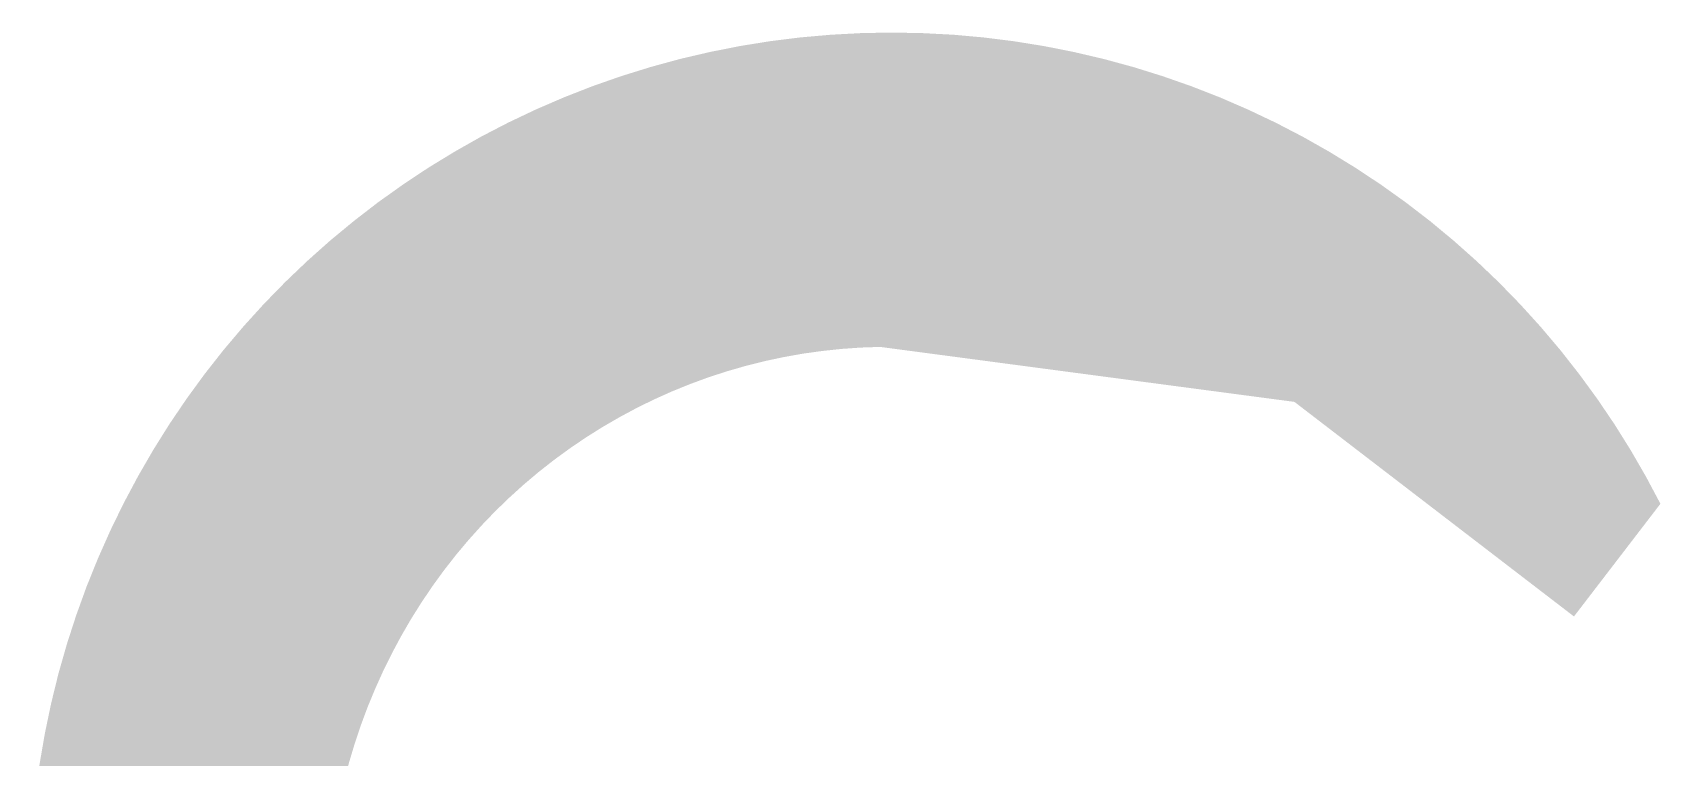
# Model space of a CAD drawing. Header units: metres. Extents: x 0 to 309, y -1 to 229.
# Drawn here: x 221.03 to 250.84, y 215.58 to 228.85 of the extents above; entities that cross this region are included whole.
import ezdxf

# ---------------------------------------------------------------- set-up
doc = ezdxf.new("R2010")
doc.units = ezdxf.units.M
doc.layers.get('0').update_dxf_attribs({"linetype": 'CONTINUOUS'})
doc.layers.add('G-ANNO', color=1, linetype='CONTINUOUS')

# ---------------------------------------------------------------- blocks, each defined once
blk = doc.blocks.new('*U349')
at = {"color": 34}
for points in [[(268.371, 235.468), (262.174, 231.359), (268.926, 235.537), (262.588, 231.65)], [(268.926, 235.537), (262.588, 231.65), (269.484, 235.586), (263.013, 231.926)], [(269.484, 235.586), (263.013, 231.926), (270.043, 235.616), (263.447, 232.187)], [(270.043, 235.616), (263.447, 232.187), (270.603, 235.626), (263.889, 232.432)], [(270.603, 235.626), (263.889, 232.432), (271.163, 235.615), (264.34, 232.661)], [(271.163, 235.615), (264.34, 232.661), (271.723, 235.586), (264.799, 232.875)], [(271.723, 235.586), (264.799, 232.875), (272.28, 235.536), (265.266, 233.072)], [(272.28, 235.536), (265.266, 233.072), (272.836, 235.466), (265.738, 233.252)], [(269.808, 233.301), (268.371, 235.468), (270.286, 233.321), (268.926, 235.537)], [(270.286, 233.321), (268.926, 235.537), (270.764, 233.323), (269.484, 235.586)], [(270.764, 233.323), (269.484, 235.586), (271.243, 233.309), (270.043, 235.616)], [(271.243, 233.309), (270.043, 235.616), (271.72, 233.278), (270.603, 235.626)], [(271.72, 233.278), (270.603, 235.626), (272.196, 233.23), (271.163, 235.615)], [(272.196, 233.23), (271.163, 235.615), (272.671, 233.164), (271.723, 235.586)], [(272.671, 233.164), (271.723, 235.586), (273.142, 233.083), (272.28, 235.536)], [(273.142, 233.083), (272.28, 235.536), (273.61, 232.984), (272.836, 235.466)], [(272.836, 235.466), (265.738, 233.252), (273.389, 235.377), (266.217, 233.415)], [(273.389, 235.377), (266.217, 233.415), (273.938, 235.268), (266.702, 233.562)], [(273.938, 235.268), (266.702, 233.562), (274.484, 235.14), (267.191, 233.691)], [(273.61, 232.984), (272.836, 235.466), (274.075, 232.869), (273.389, 235.377)], [(274.075, 232.869), (273.389, 235.377), (274.535, 232.738), (273.938, 235.268)], [(274.535, 232.738), (273.938, 235.268), (274.99, 232.59), (274.484, 235.14)], [(274.484, 235.14), (267.191, 233.691), (275.024, 234.993), (267.685, 233.803)], [(275.024, 234.993), (267.685, 233.803), (275.559, 234.826), (268.182, 233.897)], [(274.99, 232.59), (274.484, 235.14), (275.44, 232.426), (275.024, 234.993)], [(275.44, 232.426), (275.024, 234.993), (275.884, 232.246), (275.559, 234.826)], [(275.559, 234.826), (268.182, 233.897), (276.087, 234.641), (268.682, 233.973)], [(276.087, 234.641), (268.682, 233.973), (276.609, 234.437), (269.185, 234.032)], [(275.884, 232.246), (275.559, 234.826), (276.321, 232.051), (276.087, 234.641)], [(276.321, 232.051), (276.087, 234.641), (276.75, 231.841), (276.609, 234.437)], [(276.609, 234.437), (269.185, 234.032), (277.123, 234.214), (269.689, 234.073)], [(276.75, 231.841), (276.609, 234.437), (277.172, 231.615), (277.123, 234.214)], [(267.675, 233.917), (261.154, 228.31), (268.175, 234.011), (261.463, 228.634)], [(268.175, 234.011), (261.463, 228.634), (268.679, 234.087), (261.783, 228.948)], [(268.679, 234.087), (261.783, 228.948), (269.184, 234.146), (262.114, 229.25)], [(269.184, 234.146), (262.114, 229.25), (269.692, 234.187), (262.455, 229.54)], [(269.692, 234.187), (262.455, 229.54), (270.201, 234.21), (262.806, 229.818)], [(270.201, 234.21), (262.806, 229.818), (270.71, 234.214), (263.167, 230.084)], [(270.71, 234.214), (263.167, 230.084), (271.219, 234.201), (263.536, 230.337)], [(271.219, 234.201), (263.536, 230.337), (271.728, 234.17), (263.914, 230.577)], [(271.728, 234.17), (263.914, 230.577), (272.235, 234.121), (264.3, 230.804)], [(272.235, 234.121), (264.3, 230.804), (272.74, 234.053), (264.694, 231.017)], [(272.74, 234.053), (264.694, 231.017), (273.242, 233.968), (265.095, 231.216)], [(269.37, 231.945), (267.675, 233.917), (269.801, 231.982), (268.175, 234.011)], [(269.801, 231.982), (268.175, 234.011), (270.232, 232.003), (268.679, 234.087)], [(270.232, 232.003), (268.679, 234.087), (270.665, 232.009), (269.184, 234.146)], [(268.682, 233.973), (268.916, 231.384), (269.185, 234.032), (269.326, 231.436)], [(270.665, 232.009), (269.184, 234.146), (271.097, 231.999), (269.692, 234.187)], [(269.185, 234.032), (269.326, 231.436), (269.689, 234.073), (269.739, 231.474)], [(277.123, 234.214), (269.689, 234.073), (277.629, 233.974), (270.195, 234.096)], [(269.689, 234.073), (269.739, 231.474), (270.195, 234.096), (270.152, 231.496)], [(271.097, 231.999), (269.692, 234.187), (271.528, 231.974), (270.201, 234.21)], [(270.195, 234.096), (270.152, 231.496), (270.701, 234.101), (270.566, 231.505)], [(277.629, 233.974), (270.195, 234.096), (278.126, 233.716), (270.701, 234.101)], [(271.528, 231.974), (270.201, 234.21), (271.959, 231.934), (270.71, 234.214)], [(270.701, 234.101), (270.566, 231.505), (271.207, 234.088), (270.98, 231.498)], [(278.126, 233.716), (270.701, 234.101), (278.613, 233.44), (271.207, 234.088)], [(271.959, 231.934), (270.71, 234.214), (272.388, 231.878), (271.219, 234.201)], [(271.207, 234.088), (270.98, 231.498), (271.712, 234.058), (271.393, 231.477)], [(278.613, 233.44), (271.207, 234.088), (279.091, 233.147), (271.712, 234.058)], [(272.388, 231.878), (271.219, 234.201), (272.814, 231.807), (271.728, 234.17)], [(271.712, 234.058), (271.393, 231.477), (272.215, 234.009), (271.806, 231.442)], [(279.091, 233.147), (271.712, 234.058), (279.557, 232.838), (272.215, 234.009)], [(272.814, 231.807), (271.728, 234.17), (273.238, 231.722), (272.235, 234.121)], [(272.215, 234.009), (271.806, 231.442), (272.717, 233.943), (272.217, 231.391)], [(279.557, 232.838), (272.215, 234.009), (280.013, 232.512), (272.717, 233.943)], [(273.238, 231.722), (272.235, 234.121), (273.658, 231.621), (272.74, 234.053)], [(273.658, 231.621), (272.74, 234.053), (274.074, 231.505), (273.242, 233.968)], [(277.172, 231.615), (277.123, 234.214), (277.586, 231.374), (277.629, 233.974)], [(266.686, 233.675), (260.569, 227.63), (267.178, 233.805), (260.856, 227.975)], [(267.178, 233.805), (260.856, 227.975), (267.675, 233.917), (261.154, 228.31)], [(273.242, 233.968), (265.095, 231.216), (273.741, 233.866), (265.502, 231.401)], [(273.741, 233.866), (265.502, 231.401), (274.236, 233.745), (265.916, 231.571)], [(274.236, 233.745), (265.916, 231.571), (274.727, 233.607), (266.335, 231.727)], [(268.513, 231.826), (266.686, 233.675), (268.941, 231.893), (267.178, 233.805)], [(266.702, 233.562), (267.299, 231.031), (267.191, 233.691), (267.698, 231.141)], [(268.941, 231.893), (267.178, 233.805), (269.37, 231.945), (267.675, 233.917)], [(267.191, 233.691), (267.698, 231.141), (267.685, 233.803), (268.101, 231.236)], [(267.685, 233.803), (268.101, 231.236), (268.182, 233.897), (268.507, 231.317)], [(268.182, 233.897), (268.507, 231.317), (268.682, 233.973), (268.916, 231.384)], [(272.717, 233.943), (272.217, 231.391), (273.216, 233.858), (272.625, 231.326)], [(273.216, 233.858), (272.625, 231.326), (273.712, 233.757), (273.032, 231.247)], [(280.013, 232.512), (272.717, 233.943), (280.457, 232.17), (273.216, 233.858)], [(273.712, 233.757), (273.032, 231.247), (274.203, 233.637), (273.435, 231.153)], [(280.457, 232.17), (273.216, 233.858), (280.888, 231.812), (273.712, 233.757)], [(274.074, 231.505), (273.242, 233.968), (274.487, 231.375), (273.741, 233.866)], [(280.888, 231.812), (273.712, 233.757), (281.306, 231.44), (274.203, 233.637)], [(274.487, 231.375), (273.741, 233.866), (274.894, 231.23), (274.236, 233.745)], [(274.894, 231.23), (274.236, 233.745), (275.295, 231.07), (274.727, 233.607)], [(277.586, 231.374), (277.629, 233.974), (277.991, 231.119), (278.126, 233.716)], [(277.991, 231.119), (278.126, 233.716), (278.386, 230.85), (278.613, 233.44)], [(265.716, 233.365), (260.033, 226.91), (266.198, 233.529), (260.295, 227.275)], [(266.198, 233.529), (260.295, 227.275), (266.686, 233.675), (260.569, 227.63)], [(267.668, 231.647), (265.716, 233.365), (268.089, 231.744), (266.198, 233.529)], [(265.738, 233.252), (266.513, 230.77), (266.217, 233.415), (266.903, 230.908)], [(268.089, 231.744), (266.198, 233.529), (268.513, 231.826), (266.686, 233.675)], [(266.217, 233.415), (266.903, 230.908), (266.702, 233.562), (267.299, 231.031)], [(274.727, 233.607), (266.335, 231.727), (275.212, 233.452), (266.76, 231.868)], [(275.212, 233.452), (266.76, 231.868), (275.692, 233.28), (267.189, 231.994)], [(274.203, 233.637), (273.435, 231.153), (274.691, 233.501), (273.835, 231.046)], [(274.691, 233.501), (273.835, 231.046), (275.173, 233.347), (274.23, 230.924)], [(281.306, 231.44), (274.203, 233.637), (281.711, 231.053), (274.691, 233.501)], [(281.711, 231.053), (274.691, 233.501), (282.102, 230.651), (275.173, 233.347)], [(275.295, 231.07), (274.727, 233.607), (275.691, 230.897), (275.212, 233.452)], [(275.691, 230.897), (275.212, 233.452), (276.081, 230.709), (275.692, 233.28)], [(278.386, 230.85), (278.613, 233.44), (278.772, 230.567), (279.091, 233.147)], [(264.771, 232.987), (259.547, 226.156), (265.241, 233.184), (259.784, 226.537)], [(265.241, 233.184), (259.784, 226.537), (265.716, 233.365), (260.033, 226.91)], [(263.611, 229.192), (269.808, 233.301), (263.948, 229.434), (270.286, 233.321)], [(263.948, 229.434), (270.286, 233.321), (264.293, 229.663), (270.764, 233.323)], [(264.293, 229.663), (270.764, 233.323), (264.646, 229.88), (271.243, 233.309)], [(264.646, 229.88), (271.243, 233.309), (265.006, 230.084), (271.72, 233.278)], [(266.837, 231.408), (264.771, 232.987), (267.25, 231.535), (265.241, 233.184)], [(265.006, 230.084), (271.72, 233.278), (265.373, 230.275), (272.196, 233.23)], [(267.25, 231.535), (265.241, 233.184), (267.668, 231.647), (265.716, 233.365)], [(265.266, 233.072), (266.127, 230.619), (265.738, 233.252), (266.513, 230.77)], [(265.373, 230.275), (272.196, 233.23), (265.747, 230.454), (272.671, 233.164)], [(265.747, 230.454), (272.671, 233.164), (266.127, 230.619), (273.142, 233.083)], [(275.692, 233.28), (267.189, 231.994), (276.165, 233.091), (267.622, 232.105)], [(276.165, 233.091), (267.622, 232.105), (276.632, 232.885), (268.059, 232.201)], [(275.173, 233.347), (274.23, 230.924), (275.649, 233.176), (274.621, 230.788)], [(275.649, 233.176), (274.621, 230.788), (276.119, 232.988), (275.007, 230.638)], [(282.102, 230.651), (275.173, 233.347), (282.478, 230.237), (275.649, 233.176)], [(282.478, 230.237), (275.649, 233.176), (282.84, 229.809), (276.119, 232.988)], [(276.081, 230.709), (275.692, 233.28), (276.463, 230.508), (276.165, 233.091)], [(276.463, 230.508), (276.165, 233.091), (276.838, 230.293), (276.632, 232.885)], [(278.772, 230.567), (279.091, 233.147), (279.148, 230.27), (279.557, 232.838)], [(264.31, 232.773), (259.324, 225.766), (264.771, 232.987), (259.547, 226.156)], [(266.428, 231.266), (264.31, 232.773), (266.837, 231.408), (264.771, 232.987)], [(264.34, 232.661), (265.373, 230.275), (264.799, 232.875), (265.747, 230.454)], [(264.799, 232.875), (265.747, 230.454), (265.266, 233.072), (266.127, 230.619)], [(266.127, 230.619), (273.142, 233.083), (266.513, 230.77), (273.61, 232.984)], [(266.513, 230.77), (273.61, 232.984), (266.903, 230.908), (274.075, 232.869)], [(266.903, 230.908), (274.075, 232.869), (267.299, 231.031), (274.535, 232.738)], [(276.632, 232.885), (268.059, 232.201), (277.09, 232.663), (268.499, 232.281)], [(276.119, 232.988), (275.007, 230.638), (276.582, 232.784), (275.387, 230.475)], [(282.84, 229.809), (276.119, 232.988), (283.186, 229.368), (276.582, 232.784)], [(276.838, 230.293), (276.632, 232.885), (277.206, 230.066), (277.09, 232.663)], [(279.148, 230.27), (279.557, 232.838), (279.513, 229.96), (280.013, 232.512)], [(263.41, 232.298), (258.918, 224.965), (263.856, 232.543), (259.114, 225.369)], [(263.856, 232.543), (259.114, 225.369), (264.31, 232.773), (259.324, 225.766)], [(265.627, 230.94), (263.41, 232.298), (266.025, 231.11), (263.856, 232.543)], [(266.025, 231.11), (263.856, 232.543), (266.428, 231.266), (264.31, 232.773)], [(263.889, 232.432), (265.006, 230.084), (264.34, 232.661), (265.373, 230.275)], [(267.299, 231.031), (274.535, 232.738), (267.698, 231.141), (274.99, 232.59)], [(267.698, 231.141), (274.99, 232.59), (268.101, 231.236), (275.44, 232.426)], [(277.09, 232.663), (268.499, 232.281), (277.541, 232.425), (268.941, 232.346)], [(276.582, 232.784), (275.387, 230.475), (277.037, 232.564), (275.762, 230.298)], [(277.037, 232.564), (275.762, 230.298), (277.485, 232.327), (276.129, 230.108)], [(283.186, 229.368), (276.582, 232.784), (283.516, 228.916), (277.037, 232.564)], [(283.516, 228.916), (277.037, 232.564), (283.83, 228.452), (277.485, 232.327)], [(277.206, 230.066), (277.09, 232.663), (277.565, 229.825), (277.541, 232.425)], [(279.513, 229.96), (280.013, 232.512), (279.866, 229.638), (280.457, 232.17)], [(262.974, 232.037), (258.735, 224.554), (263.41, 232.298), (258.918, 224.965)], [(265.236, 230.755), (262.974, 232.037), (265.627, 230.94), (263.41, 232.298)], [(263.447, 232.187), (264.646, 229.88), (263.889, 232.432), (265.006, 230.084)], [(267.622, 232.105), (267.92, 229.522), (268.059, 232.201), (268.266, 229.609)], [(268.059, 232.201), (268.266, 229.609), (268.499, 232.281), (268.614, 229.683)], [(268.101, 231.236), (275.44, 232.426), (268.507, 231.317), (275.884, 232.246)], [(268.499, 232.281), (268.614, 229.683), (268.941, 232.346), (268.965, 229.746)], [(268.507, 231.317), (275.884, 232.246), (268.916, 231.384), (276.321, 232.051)], [(277.541, 232.425), (268.941, 232.346), (277.983, 232.171), (269.386, 232.395)], [(268.941, 232.346), (268.965, 229.746), (269.386, 232.395), (269.318, 229.795)], [(269.386, 232.395), (269.318, 229.795), (269.831, 232.428), (269.672, 229.833)], [(277.983, 232.171), (269.386, 232.395), (278.415, 231.901), (269.831, 232.428)], [(269.831, 232.428), (269.672, 229.833), (270.278, 232.446), (270.027, 229.858)], [(278.415, 231.901), (269.831, 232.428), (278.838, 231.616), (270.278, 232.446)], [(270.278, 232.446), (270.027, 229.858), (270.725, 232.447), (270.383, 229.87)], [(278.838, 231.616), (270.278, 232.446), (279.25, 231.317), (270.725, 232.447)], [(277.485, 232.327), (276.129, 230.108), (277.923, 232.075), (276.49, 229.905)], [(283.83, 228.452), (277.485, 232.327), (284.127, 227.977), (277.923, 232.075)], [(277.565, 229.825), (277.541, 232.425), (277.915, 229.571), (277.983, 232.171)], [(262.547, 231.76), (258.567, 224.137), (262.974, 232.037), (258.735, 224.554)], [(264.852, 230.557), (262.547, 231.76), (265.236, 230.755), (262.974, 232.037)], [(262.588, 231.65), (263.948, 229.434), (263.013, 231.926), (264.293, 229.663)], [(262.618, 226.063), (268.941, 231.893), (262.849, 226.338), (269.37, 231.945)], [(262.849, 226.338), (269.37, 231.945), (263.089, 226.605), (269.801, 231.982)], [(263.013, 231.926), (264.293, 229.663), (263.447, 232.187), (264.646, 229.88)], [(263.089, 226.605), (269.801, 231.982), (263.337, 226.863), (270.232, 232.003)], [(263.337, 226.863), (270.232, 232.003), (263.595, 227.112), (270.665, 232.009)], [(263.595, 227.112), (270.665, 232.009), (263.86, 227.352), (271.097, 231.999)], [(263.86, 227.352), (271.097, 231.999), (264.134, 227.583), (271.528, 231.974)], [(264.134, 227.583), (271.528, 231.974), (264.416, 227.804), (271.959, 231.934)], [(264.416, 227.804), (271.959, 231.934), (264.704, 228.014), (272.388, 231.878)], [(266.76, 231.868), (267.238, 229.313), (267.189, 231.994), (267.577, 229.423)], [(267.189, 231.994), (267.577, 229.423), (267.622, 232.105), (267.92, 229.522)], [(268.916, 231.384), (276.321, 232.051), (269.326, 231.436), (276.75, 231.841)], [(277.923, 232.075), (276.49, 229.905), (278.353, 231.807), (276.844, 229.69)], [(277.915, 229.571), (277.983, 232.171), (278.256, 229.306), (278.415, 231.901)], [(284.127, 227.977), (277.923, 232.075), (284.407, 227.492), (278.353, 231.807)], [(278.256, 229.306), (278.415, 231.901), (278.587, 229.028), (278.838, 231.616)], [(279.866, 229.638), (280.457, 232.17), (280.208, 229.303), (280.888, 231.812)], [(261.793, 224.887), (267.25, 231.535), (261.985, 225.192), (267.668, 231.647)], [(261.985, 225.192), (267.668, 231.647), (262.186, 225.49), (268.089, 231.744)], [(262.174, 231.359), (263.611, 229.192), (262.588, 231.65), (263.948, 229.434)], [(262.186, 225.49), (268.089, 231.744), (262.397, 225.78), (268.513, 231.826)], [(262.397, 225.78), (268.513, 231.826), (262.618, 226.063), (268.941, 231.893)], [(264.704, 228.014), (272.388, 231.878), (265, 228.215), (272.814, 231.807)], [(265, 228.215), (272.814, 231.807), (265.303, 228.405), (273.238, 231.722)], [(265.303, 228.405), (273.238, 231.722), (265.612, 228.584), (273.658, 231.621)], [(265.612, 228.584), (273.658, 231.621), (265.927, 228.753), (274.074, 231.505)], [(265.916, 231.571), (266.573, 229.056), (266.335, 231.727), (266.904, 229.19)], [(266.335, 231.727), (266.904, 229.19), (266.76, 231.868), (267.238, 229.313)], [(269.326, 231.436), (276.75, 231.841), (269.739, 231.474), (277.172, 231.615)], [(269.739, 231.474), (277.172, 231.615), (270.152, 231.496), (277.586, 231.374)], [(278.353, 231.807), (276.844, 229.69), (278.772, 231.525), (277.189, 229.462)], [(284.407, 227.492), (278.353, 231.807), (284.67, 226.998), (278.772, 231.525)], [(278.587, 229.028), (278.838, 231.616), (278.908, 228.739), (279.25, 231.317)], [(280.208, 229.303), (280.888, 231.812), (280.538, 228.956), (281.306, 231.44)], [(261.443, 224.259), (266.428, 231.266), (261.613, 224.576), (266.837, 231.408)], [(261.613, 224.576), (266.837, 231.408), (261.793, 224.887), (267.25, 231.535)], [(265.095, 231.216), (265.927, 228.753), (265.502, 231.401), (266.247, 228.91)], [(265.502, 231.401), (266.247, 228.91), (265.916, 231.571), (266.573, 229.056)], [(265.927, 228.753), (274.074, 231.505), (266.247, 228.91), (274.487, 231.375)], [(266.247, 228.91), (274.487, 231.375), (266.573, 229.056), (274.894, 231.23)], [(270.152, 231.496), (277.586, 231.374), (270.566, 231.505), (277.991, 231.119)], [(270.566, 231.505), (277.991, 231.119), (270.98, 231.498), (278.386, 230.85)], [(270.98, 231.498), (278.386, 230.85), (271.393, 231.477), (278.772, 230.567)], [(271.393, 231.477), (278.772, 230.567), (271.806, 231.442), (279.148, 230.27)], [(271.806, 231.442), (279.148, 230.27), (272.217, 231.391), (279.513, 229.96)], [(272.217, 231.391), (279.513, 229.96), (272.625, 231.326), (279.866, 229.638)], [(272.625, 231.326), (279.866, 229.638), (273.032, 231.247), (280.208, 229.303)], [(280.538, 228.956), (281.306, 231.44), (280.855, 228.598), (281.711, 231.053)], [(261.135, 223.606), (265.627, 230.94), (261.283, 223.935), (266.025, 231.11)], [(261.283, 223.935), (266.025, 231.11), (261.443, 224.259), (266.428, 231.266)], [(264.3, 230.804), (265.303, 228.405), (264.694, 231.017), (265.612, 228.584)], [(264.694, 231.017), (265.612, 228.584), (265.095, 231.216), (265.927, 228.753)], [(266.573, 229.056), (274.894, 231.23), (266.904, 229.19), (275.295, 231.07)], [(266.904, 229.19), (275.295, 231.07), (267.238, 229.313), (275.691, 230.897)], [(273.032, 231.247), (280.208, 229.303), (273.435, 231.153), (280.538, 228.956)], [(273.435, 231.153), (280.538, 228.956), (273.835, 231.046), (280.855, 228.598)], [(273.835, 231.046), (280.855, 228.598), (274.23, 230.924), (281.159, 228.228)], [(280.855, 228.598), (281.711, 231.053), (281.159, 228.228), (282.102, 230.651)], [(260.871, 222.933), (264.852, 230.557), (260.997, 223.272), (265.236, 230.755)], [(260.997, 223.272), (265.236, 230.755), (261.135, 223.606), (265.627, 230.94)], [(263.914, 230.577), (265, 228.215), (264.3, 230.804), (265.303, 228.405)], [(267.238, 229.313), (275.691, 230.897), (267.577, 229.423), (276.081, 230.709)], [(267.577, 229.423), (276.081, 230.709), (267.92, 229.522), (276.463, 230.508)], [(274.23, 230.924), (281.159, 228.228), (274.621, 230.788), (281.45, 227.848)], [(274.621, 230.788), (281.45, 227.848), (275.007, 230.638), (281.728, 227.458)], [(263.536, 230.337), (264.704, 228.014), (263.914, 230.577), (265, 228.215)], [(267.92, 229.522), (276.463, 230.508), (268.266, 229.609), (276.838, 230.293)], [(275.007, 230.638), (281.728, 227.458), (275.387, 230.475), (281.991, 227.059)], [(275.387, 230.475), (281.991, 227.059), (275.762, 230.298), (282.24, 226.65)], [(281.159, 228.228), (282.102, 230.651), (281.45, 227.848), (282.478, 230.237)], [(263.167, 230.084), (264.416, 227.804), (263.536, 230.337), (264.704, 228.014)], [(268.266, 229.609), (276.838, 230.293), (268.614, 229.683), (277.206, 230.066)], [(275.762, 230.298), (282.24, 226.65), (276.129, 230.108), (282.475, 226.233)], [(281.45, 227.848), (282.478, 230.237), (281.728, 227.458), (282.84, 229.809)], [(262.455, 229.54), (263.86, 227.352), (262.806, 229.818), (264.134, 227.583)], [(262.806, 229.818), (264.134, 227.583), (263.167, 230.084), (264.416, 227.804)], [(268.614, 229.683), (277.206, 230.066), (268.965, 229.746), (277.565, 229.825)], [(268.965, 229.746), (277.565, 229.825), (269.318, 229.795), (277.915, 229.571)], [(269.318, 229.795), (277.915, 229.571), (269.672, 229.833), (278.256, 229.306)], [(269.672, 229.833), (278.256, 229.306), (270.027, 229.858), (278.587, 229.028)], [(270.027, 229.858), (278.587, 229.028), (270.383, 229.87), (278.908, 228.739)], [(276.129, 230.108), (282.475, 226.233), (276.49, 229.905), (282.694, 225.808)], [(276.49, 229.905), (282.694, 225.808), (276.844, 229.69), (282.898, 225.375)], [(262.114, 229.25), (263.595, 227.112), (262.455, 229.54), (263.86, 227.352)], [(276.844, 229.69), (282.898, 225.375), (277.189, 229.462), (283.087, 224.935)], [(281.728, 227.458), (282.84, 229.809), (281.991, 227.059), (283.186, 229.368)], [(261.783, 228.948), (263.337, 226.863), (262.114, 229.25), (263.595, 227.112)], [(281.991, 227.059), (283.186, 229.368), (282.24, 226.65), (283.516, 228.916)], [(261.463, 228.634), (263.089, 226.605), (261.783, 228.948), (263.337, 226.863)], [(261.154, 228.31), (262.849, 226.338), (261.463, 228.634), (263.089, 226.605)], [(282.24, 226.65), (283.516, 228.916), (282.475, 226.233), (283.83, 228.452)], [(282.475, 226.233), (283.83, 228.452), (282.694, 225.808), (284.127, 227.977)], [(260.856, 227.975), (262.618, 226.063), (261.154, 228.31), (262.849, 226.338)], [(260.569, 227.63), (262.397, 225.78), (260.856, 227.975), (262.618, 226.063)], [(282.694, 225.808), (284.127, 227.977), (282.898, 225.375), (284.407, 227.492)], [(260.295, 227.275), (262.186, 225.49), (260.569, 227.63), (262.397, 225.78)], [(282.898, 225.375), (284.407, 227.492), (283.087, 224.935), (284.67, 226.998)], [(260.033, 226.91), (261.985, 225.192), (260.295, 227.275), (262.186, 225.49)], [(259.784, 226.537), (261.793, 224.887), (260.033, 226.91), (261.985, 225.192)], [(259.547, 226.156), (261.613, 224.576), (259.784, 226.537), (261.793, 224.887)], [(259.324, 225.766), (261.443, 224.259), (259.547, 226.156), (261.613, 224.576)], [(259.114, 225.369), (261.283, 223.935), (259.324, 225.766), (261.443, 224.259)], [(258.918, 224.965), (261.135, 223.606), (259.114, 225.369), (261.283, 223.935)], [(258.735, 224.554), (260.997, 223.272), (258.918, 224.965), (261.135, 223.606)], [(258.567, 224.137), (260.871, 222.933), (258.735, 224.554), (260.997, 223.272)]]:
    blk.add_solid(points, dxfattribs=at)
blk = doc.blocks.new('*U346')
at = {"color": 34}
for points in [[(266.722, 235.143), (260.995, 230.401), (267.268, 235.27), (261.377, 230.734)], [(267.268, 235.27), (261.377, 230.734), (267.817, 235.379), (261.77, 231.054)], [(267.817, 235.379), (261.77, 231.054), (268.371, 235.468), (262.174, 231.359)], [(268.38, 233.14), (266.722, 235.143), (268.854, 233.21), (267.268, 235.27)], [(268.854, 233.21), (267.268, 235.27), (269.33, 233.264), (267.817, 235.379)], [(269.33, 233.264), (267.817, 235.379), (269.808, 233.301), (268.371, 235.468)], [(265.646, 234.829), (260.269, 229.695), (266.181, 234.995), (260.626, 230.054)], [(266.181, 234.995), (260.626, 230.054), (266.722, 235.143), (260.995, 230.401)], [(267.442, 232.949), (265.646, 234.829), (267.909, 233.053), (266.181, 234.995)], [(267.909, 233.053), (266.181, 234.995), (268.38, 233.14), (266.722, 235.143)], [(264.595, 234.44), (259.593, 228.939), (265.117, 234.644), (259.924, 229.323)], [(265.117, 234.644), (259.924, 229.323), (265.646, 234.829), (260.269, 229.695)], [(266.519, 232.691), (264.595, 234.44), (266.978, 232.828), (265.117, 234.644)], [(266.978, 232.828), (265.117, 234.644), (267.442, 232.949), (265.646, 234.829)], [(264.081, 234.218), (259.276, 228.544), (264.595, 234.44), (259.593, 228.939)], [(266.065, 232.538), (264.081, 234.218), (266.519, 232.691), (264.595, 234.44)], [(263.575, 233.978), (258.973, 228.138), (264.081, 234.218), (259.276, 228.544)], [(265.617, 232.369), (263.575, 233.978), (266.065, 232.538), (264.081, 234.218)], [(262.59, 233.444), (258.411, 227.295), (263.077, 233.72), (258.685, 227.721)], [(263.077, 233.72), (258.685, 227.721), (263.575, 233.978), (258.973, 228.138)], [(264.74, 231.983), (262.59, 233.444), (265.175, 232.184), (263.077, 233.72)], [(265.175, 232.184), (263.077, 233.72), (265.617, 232.369), (263.575, 233.978)], [(262.112, 233.152), (258.152, 226.859), (262.59, 233.444), (258.411, 227.295)], [(264.313, 231.767), (262.112, 233.152), (264.74, 231.983), (262.59, 233.444)], [(261.645, 232.842), (257.909, 226.414), (262.112, 233.152), (258.152, 226.859)], [(263.893, 231.536), (261.645, 232.842), (264.313, 231.767), (262.112, 233.152)], [(262.354, 228.112), (267.909, 233.053), (262.653, 228.398), (268.38, 233.14)], [(262.653, 228.398), (268.38, 233.14), (262.963, 228.674), (268.854, 233.21)], [(262.963, 228.674), (268.854, 233.21), (263.282, 228.939), (269.33, 233.264)], [(263.282, 228.939), (269.33, 233.264), (263.611, 229.192), (269.808, 233.301)], [(261.189, 232.517), (257.682, 225.961), (261.645, 232.842), (257.909, 226.414)], [(263.482, 231.29), (261.189, 232.517), (263.893, 231.536), (261.645, 232.842)], [(261.517, 227.19), (266.519, 232.691), (261.785, 227.507), (266.978, 232.828)], [(261.785, 227.507), (266.978, 232.828), (262.064, 227.814), (267.442, 232.949)], [(262.064, 227.814), (267.442, 232.949), (262.354, 228.112), (267.909, 233.053)], [(260.746, 232.175), (257.471, 225.5), (261.189, 232.517), (257.682, 225.961)], [(263.08, 231.03), (260.746, 232.175), (263.482, 231.29), (261.189, 232.517)], [(261.015, 226.529), (265.617, 232.369), (261.26, 226.864), (266.065, 232.538)], [(261.26, 226.864), (266.065, 232.538), (261.517, 227.19), (266.519, 232.691)], [(260.782, 226.185), (265.175, 232.184), (261.015, 226.529), (265.617, 232.369)], [(260.314, 231.818), (257.276, 225.032), (260.746, 232.175), (257.471, 225.5)], [(262.687, 230.755), (260.314, 231.818), (263.08, 231.03), (260.746, 232.175)], [(260.353, 225.474), (264.313, 231.767), (260.561, 225.833), (264.74, 231.983)], [(260.561, 225.833), (264.74, 231.983), (260.782, 226.185), (265.175, 232.184)], [(259.896, 231.446), (257.097, 224.557), (260.314, 231.818), (257.276, 225.032)], [(262.13, 231.469), (258.412, 223.714), (262.547, 231.76), (258.567, 224.137)], [(262.305, 230.467), (259.896, 231.446), (262.687, 230.755), (260.314, 231.818)], [(260.157, 225.108), (263.893, 231.536), (260.353, 225.474), (264.313, 231.767)], [(264.474, 230.345), (262.13, 231.469), (264.852, 230.557), (262.547, 231.76)], [(259.491, 231.059), (256.935, 224.077), (259.896, 231.446), (257.097, 224.557)], [(261.723, 231.163), (258.272, 223.286), (262.13, 231.469), (258.412, 223.714)], [(261.932, 230.165), (259.491, 231.059), (262.305, 230.467), (259.896, 231.446)], [(259.974, 224.734), (263.482, 231.29), (260.157, 225.108), (263.893, 231.536)], [(264.105, 230.119), (261.723, 231.163), (264.474, 230.345), (262.13, 231.469)], [(261.77, 231.054), (263.282, 228.939), (262.174, 231.359), (263.611, 229.192)], [(259.1, 230.658), (256.79, 223.591), (259.491, 231.059), (256.935, 224.077)], [(261.328, 230.843), (258.146, 222.853), (261.723, 231.163), (258.272, 223.286)], [(261.571, 229.85), (259.1, 230.658), (261.932, 230.165), (259.491, 231.059)], [(259.649, 223.969), (262.687, 230.755), (259.805, 224.355), (263.08, 231.03)], [(259.805, 224.355), (263.08, 231.03), (259.974, 224.734), (263.482, 231.29)], [(263.743, 229.881), (261.328, 230.843), (264.105, 230.119), (261.723, 231.163)], [(261.377, 230.734), (262.963, 228.674), (261.77, 231.054), (263.282, 228.939)], [(260.944, 230.509), (258.035, 222.416), (261.328, 230.843), (258.146, 222.853)], [(259.506, 223.579), (262.305, 230.467), (259.649, 223.969), (262.687, 230.755)], [(263.39, 229.63), (260.944, 230.509), (263.743, 229.881), (261.328, 230.843)], [(260.995, 230.401), (262.653, 228.398), (261.377, 230.734), (262.963, 228.674)], [(258.724, 230.244), (256.662, 223.1), (259.1, 230.658), (256.79, 223.591)], [(260.572, 230.162), (257.939, 221.975), (260.944, 230.509), (258.035, 222.416)], [(261.222, 229.523), (258.724, 230.244), (261.571, 229.85), (259.1, 230.658)], [(259.377, 223.183), (261.932, 230.165), (259.506, 223.579), (262.305, 230.467)], [(263.047, 229.366), (260.572, 230.162), (263.39, 229.63), (260.944, 230.509)], [(260.757, 222.59), (264.474, 230.345), (260.871, 222.933), (264.852, 230.557)], [(258.362, 229.816), (256.552, 222.605), (258.724, 230.244), (256.662, 223.1)], [(260.212, 229.803), (257.857, 221.531), (260.572, 230.162), (257.939, 221.975)], [(260.884, 229.183), (258.362, 229.816), (261.222, 229.523), (258.724, 230.244)], [(259.262, 222.783), (261.571, 229.85), (259.377, 223.183), (261.932, 230.165)], [(262.713, 229.09), (260.212, 229.803), (263.047, 229.366), (260.572, 230.162)], [(260.562, 221.891), (263.743, 229.881), (260.653, 222.242), (264.105, 230.119)], [(260.626, 230.054), (262.354, 228.112), (260.995, 230.401), (262.653, 228.398)], [(260.653, 222.242), (264.105, 230.119), (260.757, 222.59), (264.474, 230.345)], [(258.016, 229.376), (256.458, 222.106), (258.362, 229.816), (256.552, 222.605)], [(260.558, 228.831), (258.016, 229.376), (260.884, 229.183), (258.362, 229.816)], [(259.161, 222.379), (261.222, 229.523), (259.262, 222.783), (261.571, 229.85)], [(260.269, 229.695), (262.064, 227.814), (260.626, 230.054), (262.354, 228.112)], [(260.482, 221.537), (263.39, 229.63), (260.562, 221.891), (263.743, 229.881)], [(259.866, 229.431), (257.79, 221.085), (260.212, 229.803), (257.857, 221.531)], [(259.074, 221.972), (260.884, 229.183), (259.161, 222.379), (261.222, 229.523)], [(262.389, 228.803), (259.866, 229.431), (262.713, 229.09), (260.212, 229.803)], [(259.924, 229.323), (261.785, 227.507), (260.269, 229.695), (262.064, 227.814)], [(260.414, 221.179), (263.047, 229.366), (260.482, 221.537), (263.39, 229.63)], [(257.686, 228.924), (256.382, 221.605), (258.016, 229.376), (256.458, 222.106)], [(260.246, 228.468), (257.686, 228.924), (260.558, 228.831), (258.016, 229.376)], [(259.533, 229.047), (257.738, 220.636), (259.866, 229.431), (257.79, 221.085)], [(262.075, 228.504), (259.533, 229.047), (262.389, 228.803), (259.866, 229.431)], [(259.593, 228.939), (261.517, 227.19), (259.924, 229.323), (261.785, 227.507)], [(260.357, 220.819), (262.713, 229.09), (260.414, 221.179), (263.047, 229.366)], [(257.372, 228.461), (256.324, 221.1), (257.686, 228.924), (256.382, 221.605)], [(259.946, 228.095), (257.372, 228.461), (260.246, 228.468), (257.686, 228.924)], [(259.213, 228.651), (257.7, 220.185), (259.533, 229.047), (257.738, 220.636)], [(259.001, 221.561), (260.558, 228.831), (259.074, 221.972), (260.884, 229.183)], [(261.773, 228.194), (259.213, 228.651), (262.075, 228.504), (259.533, 229.047)], [(259.276, 228.544), (261.26, 226.864), (259.593, 228.939), (261.517, 227.19)], [(260.313, 220.457), (262.389, 228.803), (260.357, 220.819), (262.713, 229.09)], [(258.908, 228.245), (257.678, 219.734), (259.213, 228.651), (257.7, 220.185)], [(261.481, 227.873), (258.908, 228.245), (261.773, 228.194), (259.213, 228.651)], [(258.942, 221.149), (260.246, 228.468), (259.001, 221.561), (260.558, 228.831)], [(260.28, 220.093), (262.075, 228.504), (260.313, 220.457), (262.389, 228.803)], [(257.075, 227.987), (256.283, 220.594), (257.372, 228.461), (256.324, 221.1)], [(259.66, 227.71), (257.075, 227.987), (259.946, 228.095), (257.372, 228.461)], [(258.898, 220.734), (259.946, 228.095), (258.942, 221.149), (260.246, 228.468)], [(258.973, 228.138), (261.015, 226.529), (259.276, 228.544), (261.26, 226.864)], [(260.26, 219.728), (261.773, 228.194), (260.28, 220.093), (262.075, 228.504)], [(258.617, 227.829), (257.67, 219.281), (258.908, 228.245), (257.678, 219.734)], [(261.201, 227.542), (258.617, 227.829), (261.481, 227.873), (258.908, 228.245)], [(258.685, 227.721), (260.782, 226.185), (258.973, 228.138), (261.015, 226.529)], [(258.868, 220.318), (259.66, 227.71), (258.898, 220.734), (259.946, 228.095)], [(260.251, 219.362), (261.481, 227.873), (260.26, 219.728), (261.773, 228.194)], [(256.795, 227.503), (256.259, 220.087), (257.075, 227.987), (256.283, 220.594)], [(259.388, 227.316), (256.795, 227.503), (259.66, 227.71), (257.075, 227.987)], [(258.341, 227.402), (257.677, 218.828), (258.617, 227.829), (257.67, 219.281)], [(260.933, 227.202), (258.341, 227.402), (261.201, 227.542), (258.617, 227.829)], [(260.254, 218.995), (261.201, 227.542), (260.251, 219.362), (261.481, 227.873)], [(256.532, 227.009), (256.254, 219.58), (256.795, 227.503), (256.259, 220.087)], [(259.13, 226.912), (256.532, 227.009), (259.388, 227.316), (256.795, 227.503)], [(258.411, 227.295), (260.561, 225.833), (258.685, 227.721), (260.782, 226.185)], [(258.853, 219.9), (259.388, 227.316), (258.868, 220.318), (259.66, 227.71)], [(260.27, 218.627), (260.933, 227.202), (260.254, 218.995), (261.201, 227.542)], [(258.08, 226.967), (257.699, 218.375), (258.341, 227.402), (257.677, 218.828)], [(260.678, 226.852), (258.08, 226.967), (260.933, 227.202), (258.341, 227.402)], [(258.152, 226.859), (260.353, 225.474), (258.411, 227.295), (260.561, 225.833)], [(258.852, 219.482), (259.13, 226.912), (258.853, 219.9), (259.388, 227.316)], [(260.297, 218.26), (260.678, 226.852), (260.27, 218.627), (260.933, 227.202)], [(256.287, 226.507), (256.265, 219.072), (256.532, 227.009), (256.254, 219.58)], [(258.887, 226.499), (256.287, 226.507), (259.13, 226.912), (256.532, 227.009)], [(257.835, 226.522), (257.736, 217.923), (258.08, 226.967), (257.699, 218.375)], [(260.435, 226.492), (257.835, 226.522), (260.678, 226.852), (258.08, 226.967)], [(257.909, 226.414), (260.157, 225.108), (258.152, 226.859), (260.353, 225.474)], [(258.865, 219.064), (258.887, 226.499), (258.852, 219.482), (259.13, 226.912)], [(260.336, 217.893), (260.435, 226.492), (260.297, 218.26), (260.678, 226.852)], [(256.06, 225.996), (256.294, 218.565), (256.287, 226.507), (256.265, 219.072)], [(258.658, 226.078), (256.06, 225.996), (258.887, 226.499), (256.287, 226.507)], [(257.605, 226.07), (257.787, 217.472), (257.835, 226.522), (257.736, 217.923)], [(260.204, 226.125), (257.605, 226.07), (260.435, 226.492), (257.835, 226.522)], [(257.682, 225.961), (259.974, 224.734), (257.909, 226.414), (260.157, 225.108)], [(258.893, 218.647), (258.658, 226.078), (258.865, 219.064), (258.887, 226.499)], [(260.386, 217.527), (260.204, 226.125), (260.336, 217.893), (260.435, 226.492)], [(258.445, 225.649), (255.851, 225.478), (258.658, 226.078), (256.06, 225.996)], [(255.851, 225.478), (256.341, 218.059), (256.06, 225.996), (256.294, 218.565)], [(259.988, 225.749), (257.391, 225.61), (260.204, 226.125), (257.605, 226.07)], [(257.391, 225.61), (257.852, 217.022), (257.605, 226.07), (257.787, 217.472)], [(257.471, 225.5), (259.805, 224.355), (257.682, 225.961), (259.974, 224.734)], [(258.935, 218.23), (258.445, 225.649), (258.893, 218.647), (258.658, 226.078)], [(260.449, 217.161), (259.988, 225.749), (260.386, 217.527), (260.204, 226.125)], [(258.247, 225.212), (255.661, 224.952), (258.445, 225.649), (255.851, 225.478)], [(259.784, 225.366), (257.194, 225.143), (259.988, 225.749), (257.391, 225.61)], [(258.991, 217.815), (258.247, 225.212), (258.935, 218.23), (258.445, 225.649)], [(260.523, 216.798), (259.784, 225.366), (260.449, 217.161), (259.988, 225.749)], [(255.661, 224.952), (256.404, 217.554), (255.851, 225.478), (256.341, 218.059)], [(259.595, 224.975), (257.013, 224.669), (259.784, 225.366), (257.194, 225.143)], [(257.194, 225.143), (257.932, 216.574), (257.391, 225.61), (257.852, 217.022)], [(257.276, 225.032), (259.649, 223.969), (257.471, 225.5), (259.805, 224.355)], [(260.608, 216.435), (259.595, 224.975), (260.523, 216.798), (259.784, 225.366)], [(258.066, 224.769), (255.489, 224.421), (258.247, 225.212), (255.661, 224.952)], [(257.013, 224.669), (258.026, 216.129), (257.194, 225.143), (257.932, 216.574)], [(259.062, 217.401), (258.066, 224.769), (258.991, 217.815), (258.247, 225.212)], [(257.9, 224.319), (255.336, 223.883), (258.066, 224.769), (255.489, 224.421)], [(255.489, 224.421), (256.485, 217.053), (255.661, 224.952), (256.404, 217.554)], [(259.419, 224.578), (256.848, 224.189), (259.595, 224.975), (257.013, 224.669)], [(257.097, 224.557), (259.506, 223.579), (257.276, 225.032), (259.649, 223.969)], [(259.146, 216.99), (257.9, 224.319), (259.062, 217.401), (258.066, 224.769)], [(260.705, 216.075), (259.419, 224.578), (260.608, 216.435), (259.595, 224.975)], [(259.258, 224.175), (256.7, 223.705), (259.419, 224.578), (256.848, 224.189)], [(256.848, 224.189), (258.134, 215.686), (257.013, 224.669), (258.026, 216.129)], [(256.935, 224.077), (259.377, 223.183), (257.097, 224.557), (259.506, 223.579)], [(260.813, 215.717), (259.258, 224.175), (260.705, 216.075), (259.419, 224.578)], [(257.75, 223.864), (255.203, 223.341), (257.9, 224.319), (255.336, 223.883)], [(255.336, 223.883), (256.583, 216.554), (255.489, 224.421), (256.485, 217.053)], [(259.111, 223.766), (256.57, 223.215), (259.258, 224.175), (256.7, 223.705)], [(256.7, 223.705), (258.256, 215.246), (256.848, 224.189), (258.134, 215.686)], [(259.245, 216.581), (257.75, 223.864), (259.146, 216.99), (257.9, 224.319)], [(260.933, 215.361), (259.111, 223.766), (260.813, 215.717), (259.258, 224.175)], [(257.617, 223.404), (255.089, 222.795), (257.75, 223.864), (255.203, 223.341)], [(255.203, 223.341), (256.698, 216.058), (255.336, 223.883), (256.583, 216.554)], [(256.79, 223.591), (259.262, 222.783), (256.935, 224.077), (259.377, 223.183)], [(259.357, 216.175), (257.617, 223.404), (259.245, 216.581), (257.75, 223.864)], [(258.412, 223.714), (260.757, 222.59), (258.567, 224.137), (260.871, 222.933)], [(258.978, 223.352), (256.456, 222.722), (259.111, 223.766), (256.57, 223.215)], [(256.57, 223.215), (258.392, 214.81), (256.7, 223.705), (258.256, 215.246)], [(256.662, 223.1), (259.161, 222.379), (256.79, 223.591), (259.262, 222.783)], [(258.272, 223.286), (260.653, 222.242), (258.412, 223.714), (260.757, 222.59)], [(261.063, 215.008), (258.978, 223.352), (260.933, 215.361), (259.111, 223.766)], [(257.5, 222.939), (254.994, 222.245), (257.617, 223.404), (255.089, 222.795)], [(255.089, 222.795), (256.829, 215.566), (255.203, 223.341), (256.698, 216.058)], [(258.861, 222.933), (256.359, 222.225), (258.978, 223.352), (256.456, 222.722)], [(259.483, 215.773), (257.5, 222.939), (259.357, 216.175), (257.617, 223.404)], [(258.146, 222.853), (260.562, 221.891), (258.272, 223.286), (260.653, 222.242)], [(261.205, 214.659), (258.861, 222.933), (261.063, 215.008), (258.978, 223.352)], [(256.456, 222.722), (258.541, 214.378), (256.57, 223.215), (258.392, 214.81)], [(256.552, 222.605), (259.074, 221.972), (256.662, 223.1), (259.161, 222.379)], [(257.4, 222.47), (254.919, 221.692), (257.5, 222.939), (254.994, 222.245)], [(254.994, 222.245), (256.977, 215.079), (255.089, 222.795), (256.829, 215.566)], [(258.758, 222.511), (256.28, 221.725), (258.861, 222.933), (256.359, 222.225)], [(256.359, 222.225), (258.703, 213.95), (256.456, 222.722), (258.541, 214.378)], [(259.623, 215.375), (257.4, 222.47), (259.483, 215.773), (257.5, 222.939)], [(258.035, 222.416), (260.482, 221.537), (258.146, 222.853), (260.562, 221.891)], [(261.357, 214.312), (258.758, 222.511), (261.205, 214.659), (258.861, 222.933)], [(257.317, 221.997), (254.863, 221.138), (257.4, 222.47), (254.919, 221.692)], [(258.671, 222.084), (256.218, 221.223), (258.758, 222.511), (256.28, 221.725)], [(256.458, 222.106), (259.001, 221.561), (256.552, 222.605), (259.074, 221.972)], [(259.776, 214.981), (257.317, 221.997), (259.623, 215.375), (257.4, 222.47)], [(257.939, 221.975), (260.414, 221.179), (258.035, 222.416), (260.482, 221.537)], [(261.52, 213.97), (258.671, 222.084), (261.357, 214.312), (258.758, 222.511)], [(254.919, 221.692), (257.142, 214.597), (254.994, 222.245), (256.977, 215.079)], [(258.599, 221.655), (256.173, 220.719), (258.671, 222.084), (256.218, 221.223)], [(256.28, 221.725), (258.878, 213.527), (256.359, 222.225), (258.703, 213.95)], [(256.382, 221.605), (258.942, 221.149), (256.458, 222.106), (259.001, 221.561)], [(261.693, 213.631), (258.599, 221.655), (261.52, 213.97), (258.671, 222.084)], [(257.857, 221.531), (260.357, 220.819), (257.939, 221.975), (260.414, 221.179)], [(254.863, 221.138), (257.322, 214.121), (254.919, 221.692), (257.142, 214.597)], [(258.542, 221.223), (256.145, 220.214), (258.599, 221.655), (256.173, 220.719)], [(256.218, 221.223), (259.067, 213.108), (256.28, 221.725), (258.878, 213.527)], [(256.324, 221.1), (258.898, 220.734), (256.382, 221.605), (258.942, 221.149)], [(257.79, 221.085), (260.313, 220.457), (257.857, 221.531), (260.357, 220.819)], [(261.877, 213.296), (258.542, 221.223), (261.693, 213.631), (258.599, 221.655)], [(258.501, 220.789), (256.135, 219.709), (258.542, 221.223), (256.145, 220.214)], [(256.173, 220.719), (259.267, 212.695), (256.218, 221.223), (259.067, 213.108)], [(262.071, 212.965), (258.501, 220.789), (261.877, 213.296), (258.542, 221.223)], [(256.283, 220.594), (258.868, 220.318), (256.324, 221.1), (258.898, 220.734)], [(257.738, 220.636), (260.28, 220.093), (257.79, 221.085), (260.313, 220.457)], [(258.474, 220.353), (256.142, 219.204), (258.501, 220.789), (256.135, 219.709)], [(256.145, 220.214), (259.48, 212.287), (256.173, 220.719), (259.267, 212.695)], [(256.259, 220.087), (258.853, 219.9), (256.283, 220.594), (258.868, 220.318)], [(257.7, 220.185), (260.26, 219.728), (257.738, 220.636), (260.28, 220.093)], [(262.275, 212.638), (258.474, 220.353), (262.071, 212.965), (258.501, 220.789)], [(258.464, 219.917), (256.166, 218.7), (258.474, 220.353), (256.142, 219.204)], [(262.488, 212.316), (258.464, 219.917), (262.275, 212.638), (258.474, 220.353)], [(256.135, 219.709), (259.705, 211.885), (256.145, 220.214), (259.48, 212.287)], [(256.254, 219.58), (258.852, 219.482), (256.259, 220.087), (258.853, 219.9)], [(257.678, 219.734), (260.251, 219.362), (257.7, 220.185), (260.26, 219.728)], [(256.142, 219.204), (259.942, 211.489), (256.135, 219.709), (259.705, 211.885)], [(258.469, 219.48), (256.207, 218.197), (258.464, 219.917), (256.166, 218.7)], [(257.67, 219.281), (260.254, 218.995), (257.678, 219.734), (260.251, 219.362)], [(262.712, 211.999), (258.469, 219.48), (262.488, 212.316), (258.464, 219.917)], [(258.489, 219.043), (256.265, 217.696), (258.469, 219.48), (256.207, 218.197)], [(256.265, 219.072), (258.865, 219.064), (256.254, 219.58), (258.852, 219.482)], [(262.945, 211.687), (258.489, 219.043), (262.712, 211.999), (258.469, 219.48)], [(256.166, 218.7), (260.191, 211.1), (256.142, 219.204), (259.942, 211.489)], [(257.677, 218.828), (260.27, 218.627), (257.67, 219.281), (260.254, 218.995)], [(256.294, 218.565), (258.893, 218.647), (256.265, 219.072), (258.865, 219.064)], [(258.525, 218.606), (256.34, 217.197), (258.489, 219.043), (256.265, 217.696)], [(257.699, 218.375), (260.297, 218.26), (257.677, 218.828), (260.27, 218.627)], [(263.187, 211.379), (258.525, 218.606), (262.945, 211.687), (258.489, 219.043)], [(256.207, 218.197), (260.45, 210.716), (256.166, 218.7), (260.191, 211.1)], [(256.341, 218.059), (258.935, 218.23), (256.294, 218.565), (258.893, 218.647)], [(258.577, 218.171), (256.432, 216.702), (258.525, 218.606), (256.34, 217.197)], [(263.438, 211.077), (258.577, 218.171), (263.187, 211.379), (258.525, 218.606)], [(256.265, 217.696), (260.721, 210.34), (256.207, 218.197), (260.45, 210.716)], [(256.404, 217.554), (258.991, 217.815), (256.341, 218.059), (258.935, 218.23)], [(257.736, 217.923), (260.336, 217.893), (257.699, 218.375), (260.297, 218.26)], [(258.644, 217.738), (256.54, 216.21), (258.577, 218.171), (256.432, 216.702)], [(257.787, 217.472), (260.386, 217.527), (257.736, 217.923), (260.336, 217.893)], [(263.698, 210.78), (258.644, 217.738), (263.438, 211.077), (258.577, 218.171)], [(256.34, 217.197), (261.002, 209.97), (256.265, 217.696), (260.721, 210.34)], [(256.485, 217.053), (259.062, 217.401), (256.404, 217.554), (258.991, 217.815)], [(258.726, 217.306), (256.664, 215.722), (258.644, 217.738), (256.54, 216.21)], [(263.967, 210.488), (258.726, 217.306), (263.698, 210.78), (258.644, 217.738)], [(256.583, 216.554), (259.146, 216.99), (256.485, 217.053), (259.062, 217.401)], [(258.823, 216.877), (256.805, 215.238), (258.726, 217.306), (256.664, 215.722)], [(257.852, 217.022), (260.449, 217.161), (257.787, 217.472), (260.386, 217.527)], [(264.244, 210.201), (258.823, 216.877), (263.967, 210.488), (258.726, 217.306)], [(256.432, 216.702), (261.293, 209.607), (256.34, 217.197), (261.002, 209.97)], [(257.932, 216.574), (260.523, 216.798), (257.852, 217.022), (260.449, 217.161)], [(256.54, 216.21), (261.594, 209.252), (256.432, 216.702), (261.293, 209.607)], [(256.698, 216.058), (259.245, 216.581), (256.583, 216.554), (259.146, 216.99)], [(258.936, 216.451), (256.961, 214.76), (258.823, 216.877), (256.805, 215.238)], [(258.026, 216.129), (260.608, 216.435), (257.932, 216.574), (260.523, 216.798)], [(264.53, 209.92), (258.936, 216.451), (264.244, 210.201), (258.823, 216.877)], [(256.829, 215.566), (259.357, 216.175), (256.698, 216.058), (259.245, 216.581)], [(258.134, 215.686), (260.705, 216.075), (258.026, 216.129), (260.608, 216.435)], [(256.664, 215.722), (261.905, 208.903), (256.54, 216.21), (261.594, 209.252)], [(256.977, 215.079), (259.483, 215.773), (256.829, 215.566), (259.357, 216.175)], [(258.256, 215.246), (260.813, 215.717), (258.134, 215.686), (260.705, 216.075)], [(256.805, 215.238), (262.226, 208.562), (256.664, 215.722), (261.905, 208.903)], [(257.142, 214.597), (259.623, 215.375), (256.977, 215.079), (259.483, 215.773)], [(258.392, 214.81), (260.933, 215.361), (258.256, 215.246), (260.813, 215.717)], [(256.961, 214.76), (262.555, 208.228), (256.805, 215.238), (262.226, 208.562)], [(257.322, 214.121), (259.776, 214.981), (257.142, 214.597), (259.623, 215.375)], [(258.541, 214.378), (261.063, 215.008), (258.392, 214.81), (260.933, 215.361)], [(258.703, 213.95), (261.205, 214.659), (258.541, 214.378), (261.063, 215.008)], [(258.878, 213.527), (261.357, 214.312), (258.703, 213.95), (261.205, 214.659)], [(259.067, 213.108), (261.52, 213.97), (258.878, 213.527), (261.357, 214.312)], [(259.267, 212.695), (261.693, 213.631), (259.067, 213.108), (261.52, 213.97)], [(259.48, 212.287), (261.877, 213.296), (259.267, 212.695), (261.693, 213.631)], [(259.705, 211.885), (262.071, 212.965), (259.48, 212.287), (261.877, 213.296)], [(259.942, 211.489), (262.275, 212.638), (259.705, 211.885), (262.071, 212.965)], [(260.191, 211.1), (262.488, 212.316), (259.942, 211.489), (262.275, 212.638)], [(260.45, 210.716), (262.712, 211.999), (260.191, 211.1), (262.488, 212.316)], [(260.721, 210.34), (262.945, 211.687), (260.45, 210.716), (262.712, 211.999)], [(261.002, 209.97), (263.187, 211.379), (260.721, 210.34), (262.945, 211.687)], [(261.293, 209.607), (263.438, 211.077), (261.002, 209.97), (263.187, 211.379)], [(261.594, 209.252), (263.698, 210.78), (261.293, 209.607), (263.438, 211.077)], [(261.905, 208.903), (263.967, 210.488), (261.594, 209.252), (263.698, 210.78)], [(262.226, 208.562), (264.244, 210.201), (261.905, 208.903), (263.967, 210.488)], [(262.555, 208.228), (264.53, 209.92), (262.226, 208.562), (264.244, 210.201)]]:
    blk.add_solid(points, dxfattribs=at)
blk = doc.blocks.new('TEMP')
at = {"layer": 'G-ANNO'}
for name in ['*U349', '*U346']:
    blk.add_blockref(name, (0, 0), dxfattribs=at)

msp = doc.modelspace()

# ---------------------------------------------------------------- block references
at = {"layer": 'G-ANNO'}
msp.add_blockref('TEMP', (-33.8304, -6.7766), dxfattribs=at)

doc.saveas('drawing.dxf')
